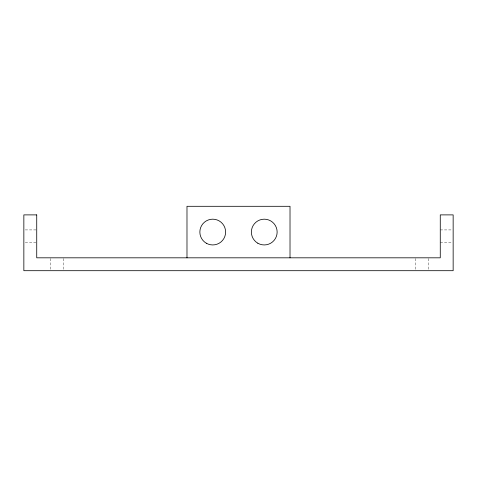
<?xml version="1.0" encoding="UTF-8"?>
<svg xmlns="http://www.w3.org/2000/svg" width="477" height="477" viewBox="0 0 477 477"><rect width="100%" height="100%" fill="white"/><g stroke="black" fill="none" stroke-linecap="round" stroke-linejoin="round"><path stroke-width="0.36" stroke-dasharray="2.38 1.79" d="M25.281 229.914L36.729 229.914M440.271 229.914L452.434 229.914M25.281 242.793L36.729 242.793M440.271 242.793L452.434 242.793M428.257 258.534L428.257 270.697M415.384 258.534L415.384 270.697M63.352 258.534L63.352 270.697M50.484 258.534L50.479 270.697"/><path stroke-width="0.72" d="M290.016 257.818L290.016 206.302L186.984 206.302L186.984 257.818M36.729 214.888L23.85 214.888L23.85 270.697L453.15 270.697L453.15 214.888L440.271 214.888L440.271 257.818L36.729 257.818L36.729 214.888M257.818 243.216A12.879 12.879 0 0 0 277.137 232.06A12.879 12.879 0 0 0 257.818 220.905A12.879 12.879 0 0 0 257.818 243.216M206.302 243.216A12.879 12.879 0 0 0 225.621 232.06A12.879 12.879 0 0 0 206.302 220.905A12.879 12.879 0 0 0 206.302 243.216"/></g></svg>
